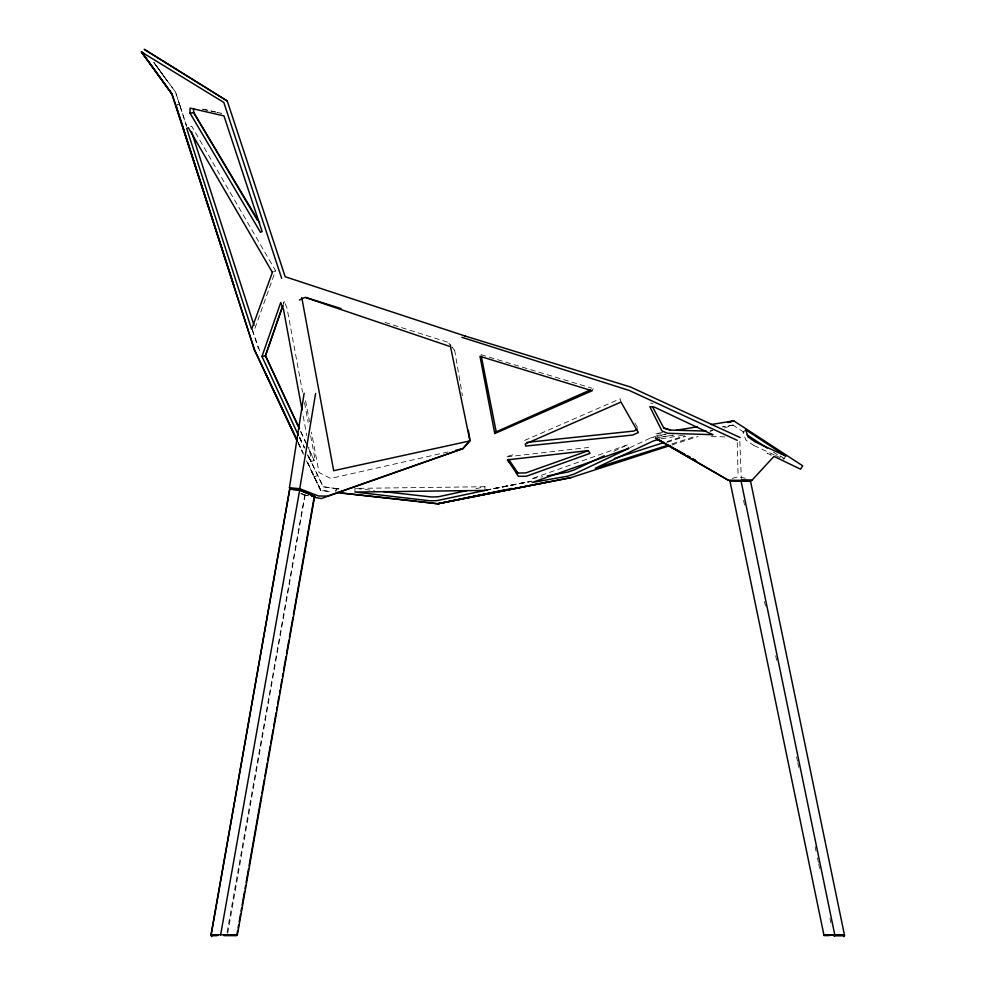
<?xml version="1.0" encoding="UTF-8"?>
<svg xmlns="http://www.w3.org/2000/svg" width="986" height="986" viewBox="0 0 986 986"><rect width="100%" height="100%" fill="white"/><g stroke="black" fill="none" stroke-linecap="round" stroke-linejoin="round"><path stroke-width="0.74" stroke-dasharray="4.93 3.7" d="M227.088 932.411L304.76 495.329L300.668 493.604L307.681 495.662M227.717 933.298L305.031 495.403L300.866 493.666M335.795 491.09L336.559 488.575L341.945 489.216M335.758 491.09L336.559 488.575L341.07 489.266M284.301 301.359L283.302 304.23L284.301 301.359L286.951 307.792L302.579 392.169M254.967 328.252L275.562 270.669L191.74 126.233L188.314 127.687M310.664 435.874L314.854 458.465L314.238 460.573L310.516 461.596L311.231 459.673L309.012 447.656M774.183 454.842L753.748 445.401L754.919 443.182M592.081 390.776L593.252 388.607M785.756 456.013L783.71 459.254L781.799 457.726M745.589 429.699L742.976 432.669L746.094 440.348L753.748 445.401M273.455 271.816L275.562 270.669M710.031 431.621L712.508 430.34L709.489 430.833M613.797 451.28L627.379 444.883L628.698 448.396M629.881 447.656L650.575 437.969L656.996 435.787L666.08 434.284L650.55 437.92M524.601 440.446L620.132 398.812L620.983 402.078M186.687 126.405L179.501 104.072L177.086 104.898L179.501 104.072L175.496 91.994L153.804 62.5M671.774 444.994L698.039 436.478M724.303 427.973L733.066 425.139L744.516 432.62M667.066 441.506L684.629 435.837M666.77 442.418L685.701 436.317M672.144 443.848L695.463 436.33M508.197 456.136L513.213 454.78M732.216 478.395L738.144 476.83L745.576 478.247M627.379 444.883L530.998 478.95L542.855 476.731M448.051 451.97L330.63 478.444L319.02 472.479L311.44 432.127M475.918 488.674L484.915 486.727L485.075 490.424M486.258 490.005L531.084 481.23M485.174 490.252L530.751 481.267M485.457 490.473L530.616 481.55M485.531 490.288L531.873 481.193M655.345 438.08L673.278 435.097L658.278 437.611M661.236 438.832L683.853 435.085M662.58 432.497L655.012 433.741L665.661 434.222M507.014 456.814L588.58 447.447M484.915 486.727L354.923 488.39L355.009 492.051M711.288 436.28L724.969 436.897M650.563 403.101L653.015 403.323M304.76 495.329L307.496 495.613M305.031 495.403L307.78 495.687M308.618 495.711L304.366 495.243L300.41 493.53M356.427 488.563L374.483 490.597M336.559 488.575L323.149 486.776L307.94 455.039M311.046 470.581L320.61 490.313L330.939 491.731M306.486 460.869L320.758 490.288L331.013 491.731M338.062 488.933L323.137 486.764L308.026 455.199M480.983 354.652L591.797 388.164M385.107 322.434L448.162 342.315L450.972 345.778L448.162 342.315M775.538 455.47L782.354 458.626M771.237 455.088L767.083 453.129L771.089 455.051M301.297 493.382L306.572 495.872M780.123 455.877L786.483 460.031M773.369 452.093L780.85 456.962M454.682 350.424L451.884 346.949L454.694 350.424L462.397 395.645M154.26 63.067L175.496 91.994L186.342 125.542M634.935 423.105L638.053 428.22M317.184 474.71L317.566 475.437L314.016 477.125L313.721 476.386M297.969 442.061L303.183 453.079M320.758 490.288L306.966 461.066L320.61 490.313M299.608 437.242L304.144 446.904M298.314 442.985L302.912 452.734M299.534 437.106L304.699 448.149M298.043 442.813L303.417 454.361M300.742 431.609L305.882 442.64M306.535 444.02L314.238 460.573L307.817 446.781M300.755 431.609L307.176 445.401M299.658 438.067L304.132 447.755M307.324 454.669L310.516 461.596M252.33 329.903L260.92 354.184M252.268 329.607L258.394 348.613M179.501 104.072L180.105 106.315M743.58 500.395L744.516 504.943M764.47 601.485L765.407 606.008M775.686 655.776L776.623 660.312M796.565 756.841L797.501 761.365M797.81 762.868L798.746 767.404M815.139 846.703L816.063 851.226M817.443 857.894L818.38 862.417M818.7 863.933L819.625 868.456M829.916 918.237L830.853 922.76M305.549 400.735L309.468 421.688M304.526 402.719L308.162 422.304M303.195 416.104L306.794 435.627M739.833 441.358L741.312 478.715M737.22 442.517L738.144 476.83M733.066 425.139L722.602 426.876L733.066 425.139M215.478 112.01L200.824 108.768L215.478 112.01M221.332 113.304L216.932 112.33L221.332 113.304M166.905 80.507L153.878 62.488L166.905 80.507"/><path stroke-width="1.48" d="M834.6 935.887L834.624 934.777L844.398 934.814L840.269 934.814M293.384 489.635L289.428 487.762L304.144 393.266M301.778 297.599L333.675 470.692L470.112 440.865L462.915 448.618L327.451 496.118L318.515 495.995L299.769 488.723L315.594 393.463M233.127 934.814L237.379 934.814L314.657 496.414L299.682 490.079L289.773 489.031L211.029 934.79L215.515 934.79M211.756 936.614L211.029 935.492L289.736 488.994L299.682 490.079L220.642 934.765L237.355 934.827M223.736 935.443L236.739 935.455L237.589 930.92M238.119 927.888L238.649 924.856M239.191 921.824L240.522 914.256M241.065 911.224L241.595 908.205M242.125 905.173L244.54 891.541M245.07 888.509L245.6 885.49M246.143 882.458L248.546 868.826M249.076 865.794L261.376 796.146M261.919 793.114L264.322 779.482M264.852 776.463L267.268 762.831M267.798 759.799L270.201 746.168M270.743 743.136L273.147 729.517M273.677 726.485L276.092 712.853M276.622 709.821L277.152 706.802M277.695 703.77L279.026 696.202M279.568 693.17L280.098 690.138M280.628 687.119L281.971 679.539M282.501 676.507L283.044 673.487M283.574 670.455L285.977 656.824M286.519 653.804L288.923 640.173M289.453 637.141L292.928 617.458M293.471 614.426L314.324 496.315M298.388 435.307L261.98 356.451L280.739 302.492L283.512 309.419L302.086 410.09M298.191 426.088L265.456 355.724L282.809 305.66L265.456 355.724L299.461 428.848M843.819 936.663L844.386 935.541L833.367 935.541M313.967 497.215L321.362 498.559L462.915 448.618L469.841 440.385L450.528 346.69L305.105 297.378L299.399 300.003M494.75 433.52L592.081 390.776L479.997 356.316L494.75 433.52L496.217 431.856L590.441 389.864M668.582 445.771L728.383 480.256L751.85 480.367L773.998 456.382L800.484 469.163L802.715 465.823L733.732 420.837L711.029 424.559M637.067 428.922L634.146 431.018L526.672 442.418M604.282 455.754L574.407 469.804L568.059 472.023L547.304 475.905M588.457 450.627L525.772 472.923L517.847 473.034L507.334 460.092M336.596 492.495L437.685 503.784L571.079 477.606L670.32 445.462M614.389 458.49L664.145 442.443M667.768 445.265L595.224 468.239L653.311 440.988L659.733 439.09M728.025 422.489L733.732 420.837L727.927 422.464M455.483 450.294L462.915 448.618M466.933 490.609L438.462 496.734L431.683 497.006L383.517 491.607M261.98 356.451L265.419 355.736M512.03 488.44L437.685 503.784L418.076 501.393M464.899 498.226L571.079 477.606M506.94 489.635L437.685 503.784L547.723 481.957M190.051 113.193L260.477 232.302L262.128 231.574L223.958 115.88L190.015 108.09L190.051 113.193L193.663 112.564L259.7 222.996M676.211 430.266L697.41 426.79M507.864 459.809L588.137 450.602L590.047 453.338L526.302 476.275L518.316 476.275L507.864 459.796M218.091 935.467L211.041 935.492L216.71 935.467M223.81 935.443L236.776 935.455M829.374 935.554L824.037 935.578L729.874 480.687L750.58 481.365L844.571 935.541L833.49 935.541M211.029 934.79L220.704 934.765M844.423 934.814L823.729 934.777L834.624 934.777M729.874 480.687L739.537 480.811M730.071 480.687L750.58 481.365M741.349 480.207L751.85 480.367M706.173 431.079L670.406 430.093L663.812 428.06L652.658 407.045M289.428 487.762L299.769 488.723M311.909 496.118L314.657 496.414M311.884 496.106L314.682 496.402L299.584 490.054M340.293 492.926L416.573 501.208M663.812 428.06L670.418 430.056M464.751 335.906L630.448 386.98L740.178 437.574M305.894 297.489L341.094 308.581M461.929 337.323L629.512 390.555L737.245 440.348M465.133 336.029L285.2 276.746L227.236 100.942L144.202 49.3L227.298 101.04M657.982 439.608L663.356 442.591M667.399 444.834L684.876 454.534M690.262 457.529L687.562 456.037L690.286 457.504M684.913 454.521L655.345 438.08L728.346 480.256M657.945 439.645L663.27 442.714M144.042 53.564L141.429 51.962L223.822 102.458L281.676 278.385M747.215 435.023L767.145 448.026M141.54 52.135L171.835 93.83L175.878 105.305M149.243 62.401L141.429 51.962L171.823 93.83L254.4 349.734L297.008 440.2L254.4 349.734L176.284 106.55M149.169 62.315L171.823 93.83M508.677 459.316L517.847 473.034M257.408 220.272L193.663 112.564L193.552 108.509M297.39 441.42L265.542 373.374L266.072 374.52M233.744 284.954L176.272 106.525M191.506 131.619L254.031 325.331M741.004 480.774L834.772 934.777M481.279 356.119L496.217 431.856M468.313 430.315L469.854 439.362M272.407 272.382L251.615 329.287L186.699 128.427L188.314 127.687L272.407 272.382M628.698 448.396L574.111 474.056L567.825 476.127L532.218 482.487L628.698 448.396M638.324 432.534L632.716 435.048L525.649 446.054L525.304 443.996L620.983 402.078L638.324 432.534M485.075 490.424L436.835 500.666L429.736 500.765L355.022 492.051L485.075 490.424M712.742 434.69L667.51 433.285L661.902 430.87L649.811 406.639L654.679 407.23L712.742 434.69M785.756 456.013L755.498 442.073L748.103 436.995L745.589 429.699L785.756 456.013M695.635 460.511L692.948 459.02L695.66 460.499"/></g></svg>
